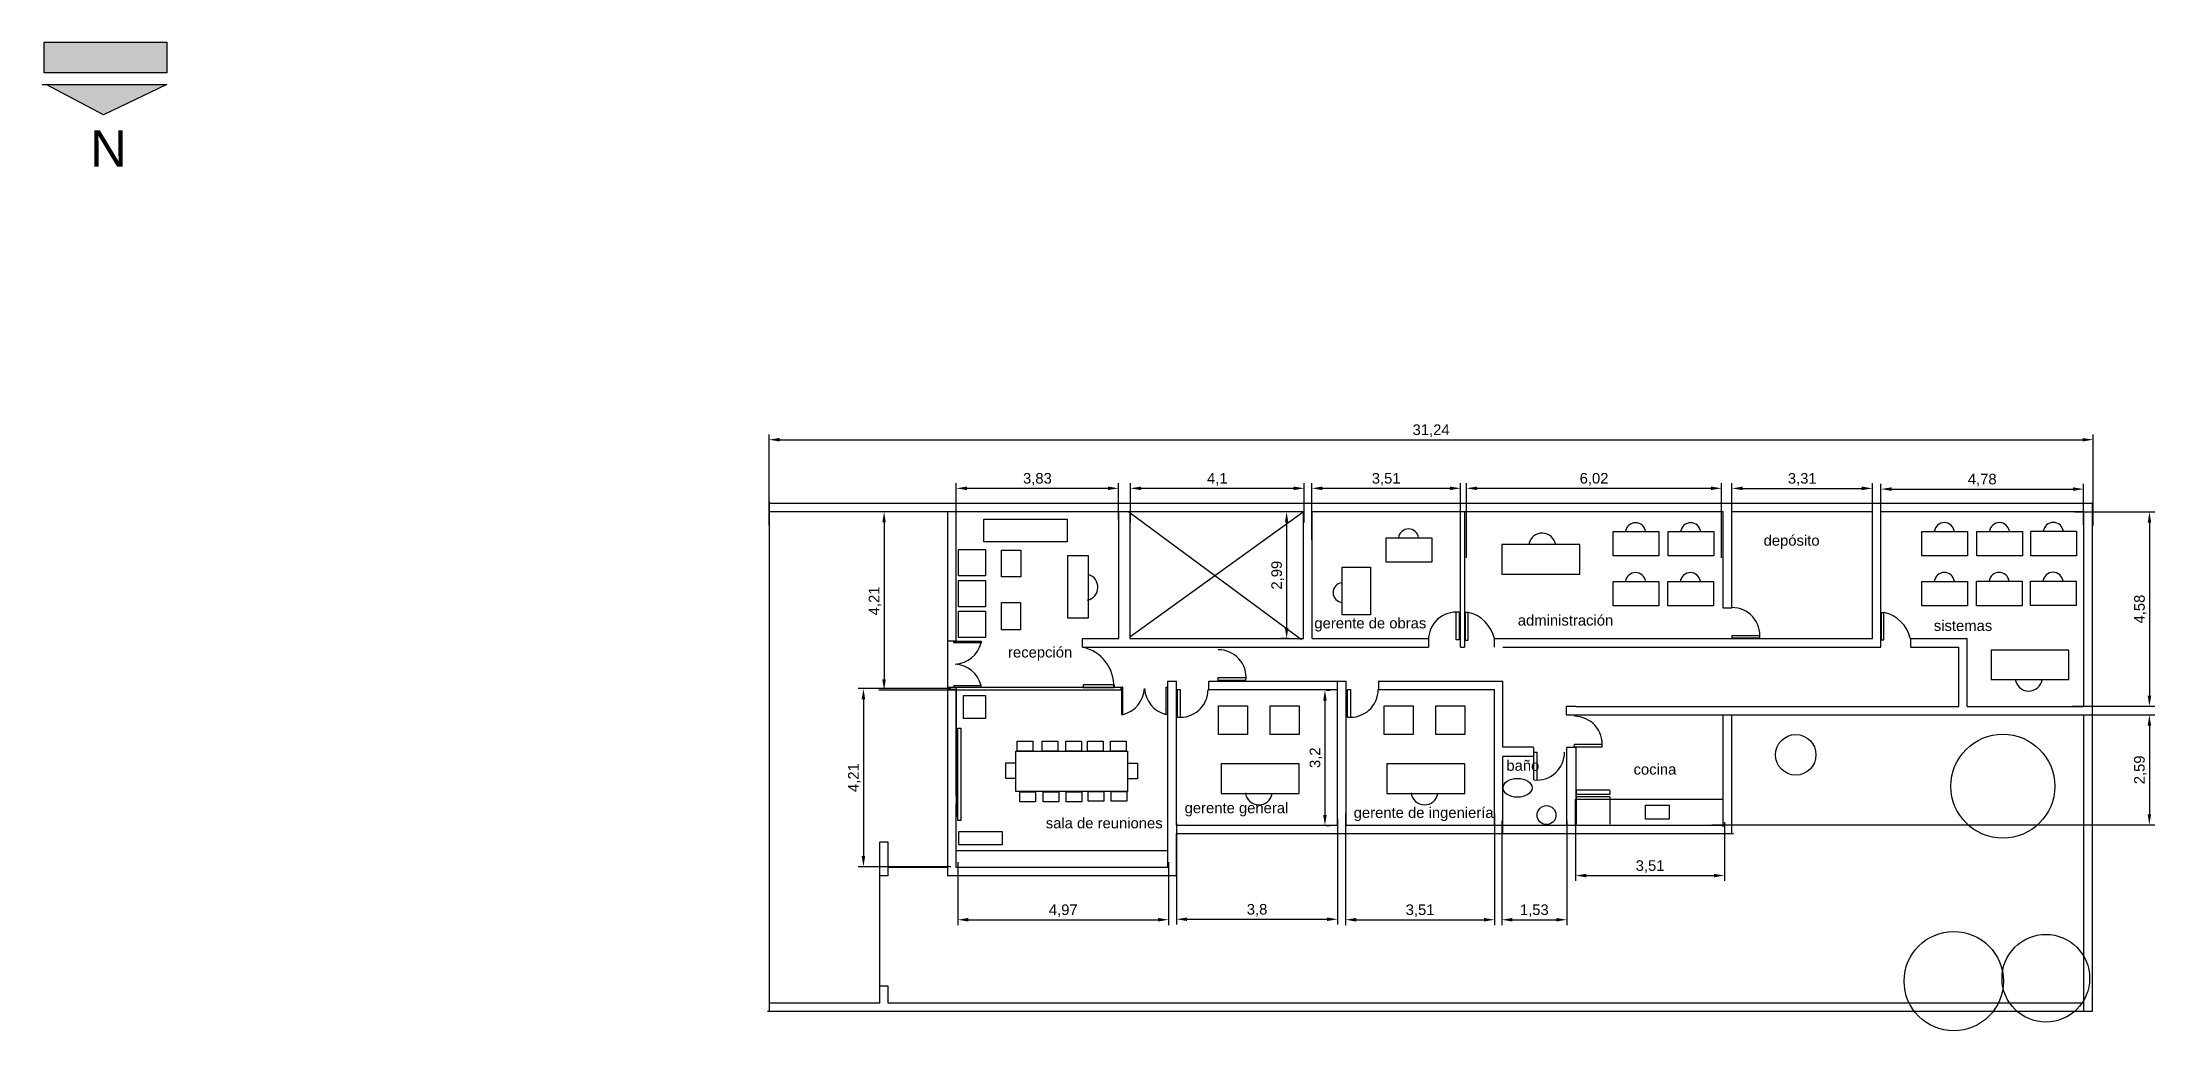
# Model space of a CAD drawing. Header units: millimetres. Extents: x 1505 to 2004, y 1059 to 1293.
import ezdxf

# ---------------------------------------------------------------- set-up
doc = ezdxf.new("R2010")
doc.units = ezdxf.units.MM
doc.styles.get("Standard").update_dxf_attribs({"font": 'arial.ttf'})
doc.dimstyles.new('ISO-25', dxfattribs={"dimtxt": 2.5, "dimasz": 2.5, "dimexe": 1.25, "dimexo": 0.625, "dimtad": 1, "dimlfac": 0.1, "dimtxsty": 'Standard', "dimcen": 2.5, "dimadec": 0, "dimazin": 0, "dimtfac": 1, "dimtmove": 0, "dimatfit": 3, "dimfxl": 1, "dimarcsym": 0})

# ---------------------------------------------------------------- blocks, each defined once
blk = doc.blocks.new('*D463')
at = {"color": 0, "lineweight": -2, "transparency": 16777216}
for p, q in [((1676.91, 1178.66), (1676.91, 1200.14)), ((1679.41, 1198.89), (1986.76, 1198.89)), ((1989.26, 1178.66), (1989.26, 1200.14))]:
    blk.add_line(p, q, dxfattribs=at)
at = {"color": 0, "transparency": 16777216}
for points in [[(1679.41, 1199.3), (1679.41, 1198.47), (1676.91, 1198.89)], [(1986.76, 1199.3), (1986.76, 1198.47), (1989.26, 1198.89)]]:
    blk.add_solid(points, dxfattribs=at)
at = {"layer": 'Defpoints', "color": 0, "transparency": 16777216}
for p in [(1989.26, 1198.89), (1676.91, 1178.03), (1989.26, 1178.03)]:
    blk.add_point(p, dxfattribs=at)
at = {"color": 0, "transparency": 16777216, "insert": (1833.08, 1201.01), "char_height": 2.5, "attachment_point": 5}
blk.add_mtext('31,24', dxfattribs=at)
blk = doc.blocks.new('*D465')
at = {"color": 0, "lineweight": -2, "transparency": 16777216}
for p, q in [((1748.63, 1181.86), (1702.79, 1181.86)), ((1704.04, 1179.36), (1704.04, 1142.31)), ((1748.63, 1139.81), (1702.79, 1139.81))]:
    blk.add_line(p, q, dxfattribs=at)
at = {"color": 0, "transparency": 16777216}
for points in [[(1703.62, 1179.36), (1704.45, 1179.36), (1704.04, 1181.86)], [(1703.62, 1142.31), (1704.45, 1142.31), (1704.04, 1139.81)]]:
    blk.add_solid(points, dxfattribs=at)
at = {"layer": 'Defpoints', "color": 0, "transparency": 16777216}
for p in [(1749.26, 1181.86), (1704.04, 1139.81), (1749.26, 1139.81)]:
    blk.add_point(p, dxfattribs=at)
at = {"color": 0, "transparency": 16777216, "insert": (1701.91, 1160.83), "char_height": 2.5, "attachment_point": 5, "rotation": 90}
blk.add_mtext('4,21', dxfattribs=at)
blk = doc.blocks.new('*D466')
at = {"color": 0, "lineweight": -2, "transparency": 16777216}
for p, q in [((1721.43, 1099.21), (1721.43, 1084.34)), ((1771.17, 1099.21), (1771.17, 1084.34)), ((1723.93, 1085.59), (1768.67, 1085.59))]:
    blk.add_line(p, q, dxfattribs=at)
at = {"color": 0, "transparency": 16777216}
for points in [[(1723.93, 1086.01), (1723.93, 1085.17), (1721.43, 1085.59)], [(1768.67, 1086.01), (1768.67, 1085.17), (1771.17, 1085.59)]]:
    blk.add_solid(points, dxfattribs=at)
at = {"layer": 'Defpoints', "color": 0, "transparency": 16777216}
for p in [(1721.43, 1099.84), (1771.17, 1099.84), (1771.17, 1085.59)]:
    blk.add_point(p, dxfattribs=at)
at = {"color": 0, "transparency": 16777216, "insert": (1746.3, 1087.72), "char_height": 2.5, "attachment_point": 5}
blk.add_mtext('4,97', dxfattribs=at)
blk = doc.blocks.new('*D468')
at = {"color": 0, "lineweight": -2, "transparency": 16777216}
for p, q in [((1812.91, 1110.68), (1812.91, 1084.34)), ((1848.04, 1110.68), (1848.04, 1084.34)), ((1815.41, 1085.59), (1845.54, 1085.59))]:
    blk.add_line(p, q, dxfattribs=at)
at = {"color": 0, "transparency": 16777216}
for points in [[(1815.41, 1086.01), (1815.41, 1085.17), (1812.91, 1085.59)], [(1845.54, 1086.01), (1845.54, 1085.17), (1848.04, 1085.59)]]:
    blk.add_solid(points, dxfattribs=at)
at = {"layer": 'Defpoints', "color": 0, "transparency": 16777216}
for p in [(1812.91, 1111.31), (1848.04, 1111.31), (1848.04, 1085.59)]:
    blk.add_point(p, dxfattribs=at)
at = {"color": 0, "transparency": 16777216, "insert": (1830.48, 1087.72), "char_height": 2.5, "attachment_point": 5}
blk.add_mtext('3,51', dxfattribs=at)
blk = doc.blocks.new('*D471')
at = {"color": 0, "lineweight": -2, "transparency": 16777216}
for p, q in [((1721.08, 1180.05), (1721.08, 1188.67)), ((1723.58, 1187.42), (1756.84, 1187.42)), ((1759.34, 1180.05), (1759.34, 1188.67))]:
    blk.add_line(p, q, dxfattribs=at)
at = {"color": 0, "transparency": 16777216}
for points in [[(1723.58, 1187.83), (1723.58, 1187), (1721.08, 1187.42)], [(1756.84, 1187.83), (1756.84, 1187), (1759.34, 1187.42)]]:
    blk.add_solid(points, dxfattribs=at)
at = {"layer": 'Defpoints', "color": 0, "transparency": 16777216}
for p in [(1759.34, 1187.42), (1721.08, 1179.42), (1759.34, 1179.42)]:
    blk.add_point(p, dxfattribs=at)
at = {"color": 0, "transparency": 16777216, "insert": (1740.21, 1189.55), "char_height": 2.5, "attachment_point": 5}
blk.add_mtext('3,83', dxfattribs=at)
blk = doc.blocks.new('*D472')
at = {"color": 0, "lineweight": -2, "transparency": 16777216}
for p, q in [((1762.13, 1179.35), (1762.13, 1188.67)), ((1764.63, 1187.42), (1800.67, 1187.42)), ((1803.17, 1179.35), (1803.17, 1188.67))]:
    blk.add_line(p, q, dxfattribs=at)
at = {"color": 0, "transparency": 16777216}
for points in [[(1764.63, 1187.83), (1764.63, 1187), (1762.13, 1187.42)], [(1800.67, 1187.83), (1800.67, 1187), (1803.17, 1187.42)]]:
    blk.add_solid(points, dxfattribs=at)
at = {"layer": 'Defpoints', "color": 0, "transparency": 16777216}
for p in [(1803.17, 1187.42), (1762.13, 1178.73), (1803.17, 1178.73)]:
    blk.add_point(p, dxfattribs=at)
at = {"color": 0, "transparency": 16777216, "insert": (1782.65, 1189.55), "char_height": 2.5, "attachment_point": 5}
blk.add_mtext('4,1', dxfattribs=at)
blk = doc.blocks.new('*D473')
at = {"color": 0, "lineweight": -2, "transparency": 16777216}
for p, q in [((1804.91, 1175.18), (1804.91, 1188.67)), ((1807.41, 1187.42), (1837.54, 1187.42)), ((1840.04, 1175.18), (1840.04, 1188.67))]:
    blk.add_line(p, q, dxfattribs=at)
at = {"color": 0, "transparency": 16777216}
for points in [[(1807.41, 1187.83), (1807.41, 1187), (1804.91, 1187.42)], [(1837.54, 1187.83), (1837.54, 1187), (1840.04, 1187.42)]]:
    blk.add_solid(points, dxfattribs=at)
at = {"layer": 'Defpoints', "color": 0, "transparency": 16777216}
for p in [(1840.04, 1187.42), (1804.91, 1174.56), (1840.04, 1174.56)]:
    blk.add_point(p, dxfattribs=at)
at = {"color": 0, "transparency": 16777216, "insert": (1822.48, 1189.55), "char_height": 2.5, "attachment_point": 5}
blk.add_mtext('3,51', dxfattribs=at)
blk = doc.blocks.new('*D474')
at = {"color": 0, "lineweight": -2, "transparency": 16777216}
for p, q in [((1841.43, 1171.01), (1841.43, 1188.67)), ((1843.93, 1187.42), (1899.11, 1187.42)), ((1901.61, 1171.01), (1901.61, 1188.67))]:
    blk.add_line(p, q, dxfattribs=at)
at = {"color": 0, "transparency": 16777216}
for points in [[(1843.93, 1187.83), (1843.93, 1187), (1841.43, 1187.42)], [(1899.11, 1187.83), (1899.11, 1187), (1901.61, 1187.42)]]:
    blk.add_solid(points, dxfattribs=at)
at = {"layer": 'Defpoints', "color": 0, "transparency": 16777216}
for p in [(1901.61, 1187.42), (1841.43, 1170.39), (1901.61, 1170.39)]:
    blk.add_point(p, dxfattribs=at)
at = {"color": 0, "transparency": 16777216, "insert": (1871.52, 1189.55), "char_height": 2.5, "attachment_point": 5}
blk.add_mtext('6,02', dxfattribs=at)
blk = doc.blocks.new('*D475')
at = {"color": 0, "lineweight": -2, "transparency": 16777216}
for p, q in [((1849.78, 1108.94), (1849.78, 1084.34)), ((1865.09, 1108.94), (1865.09, 1084.34)), ((1852.28, 1085.59), (1862.59, 1085.59))]:
    blk.add_line(p, q, dxfattribs=at)
at = {"color": 0, "transparency": 16777216}
for points in [[(1852.28, 1086.01), (1852.28, 1085.17), (1849.78, 1085.59)], [(1862.59, 1086.01), (1862.59, 1085.17), (1865.09, 1085.59)]]:
    blk.add_solid(points, dxfattribs=at)
at = {"layer": 'Defpoints', "color": 0, "transparency": 16777216}
for p in [(1849.78, 1109.57), (1865.09, 1109.57), (1865.09, 1085.59)]:
    blk.add_point(p, dxfattribs=at)
at = {"color": 0, "transparency": 16777216, "insert": (1857.43, 1087.72), "char_height": 2.5, "attachment_point": 5}
blk.add_mtext('1,53', dxfattribs=at)
blk = doc.blocks.new('*D476')
at = {"color": 0, "lineweight": -2, "transparency": 16777216}
for p, q in [((1867.17, 1108.6), (1867.17, 1094.77)), ((1902.3, 1108.6), (1902.3, 1094.77)), ((1869.67, 1096.02), (1899.8, 1096.02))]:
    blk.add_line(p, q, dxfattribs=at)
at = {"color": 0, "transparency": 16777216}
for points in [[(1869.67, 1096.43), (1869.67, 1095.6), (1867.17, 1096.02)], [(1899.8, 1096.43), (1899.8, 1095.6), (1902.3, 1096.02)]]:
    blk.add_solid(points, dxfattribs=at)
at = {"layer": 'Defpoints', "color": 0, "transparency": 16777216}
for p in [(1867.17, 1109.22), (1902.3, 1109.22), (1902.3, 1096.02)]:
    blk.add_point(p, dxfattribs=at)
at = {"color": 0, "transparency": 16777216, "insert": (1884.74, 1098.14), "char_height": 2.5, "attachment_point": 5}
blk.add_mtext('3,51', dxfattribs=at)
blk = doc.blocks.new('*D477')
at = {"color": 0, "lineweight": -2, "transparency": 16777216}
for p, q in [((1719.76, 1140.15), (1697.92, 1140.15)), ((1699.17, 1137.65), (1699.17, 1100.6)), ((1719.76, 1098.1), (1697.92, 1098.1))]:
    blk.add_line(p, q, dxfattribs=at)
at = {"color": 0, "transparency": 16777216}
for points in [[(1698.75, 1137.65), (1699.58, 1137.65), (1699.17, 1140.15)], [(1698.75, 1100.6), (1699.58, 1100.6), (1699.17, 1098.1)]]:
    blk.add_solid(points, dxfattribs=at)
at = {"layer": 'Defpoints', "color": 0, "transparency": 16777216}
for p in [(1720.38, 1140.15), (1699.17, 1098.1), (1720.38, 1098.1)]:
    blk.add_point(p, dxfattribs=at)
at = {"color": 0, "transparency": 16777216, "insert": (1697.04, 1119.13), "char_height": 2.5, "attachment_point": 5, "rotation": 90}
blk.add_mtext('4,21', dxfattribs=at)
blk = doc.blocks.new('*D478')
at = {"color": 0, "lineweight": -2, "transparency": 16777216}
for p, q in [((1808.04, 1137.31), (1808.04, 1110.33)), ((1808.32, 1139.81), (1809.29, 1139.81)), ((1808.32, 1107.83), (1809.29, 1107.83))]:
    blk.add_line(p, q, dxfattribs=at)
at = {"color": 0, "transparency": 16777216}
for points in [[(1807.62, 1137.31), (1808.46, 1137.31), (1808.04, 1139.81)], [(1807.62, 1110.33), (1808.46, 1110.33), (1808.04, 1107.83)]]:
    blk.add_solid(points, dxfattribs=at)
at = {"layer": 'Defpoints', "color": 0, "transparency": 16777216}
for p in [(1807.69, 1139.81), (1807.69, 1107.83), (1808.04, 1107.83)]:
    blk.add_point(p, dxfattribs=at)
at = {"color": 0, "transparency": 16777216, "insert": (1805.91, 1123.82), "char_height": 2.5, "attachment_point": 5, "rotation": 90}
blk.add_mtext('3,2', dxfattribs=at)
blk = doc.blocks.new('*D479')
at = {"color": 0, "lineweight": -2, "transparency": 16777216}
for p, q in [((1799.41, 1181.86), (1797.75, 1181.86)), ((1799, 1179.36), (1799, 1154.47)), ((1799.41, 1151.97), (1797.75, 1151.97))]:
    blk.add_line(p, q, dxfattribs=at)
at = {"color": 0, "transparency": 16777216}
for points in [[(1798.58, 1179.36), (1799.41, 1179.36), (1799, 1181.86)], [(1798.58, 1154.47), (1799.41, 1154.47), (1799, 1151.97)]]:
    blk.add_solid(points, dxfattribs=at)
at = {"layer": 'Defpoints', "color": 0, "transparency": 16777216}
for p in [(1800.04, 1181.86), (1799, 1151.97), (1800.04, 1151.97)]:
    blk.add_point(p, dxfattribs=at)
at = {"color": 0, "transparency": 16777216, "insert": (1796.87, 1166.91), "char_height": 2.5, "attachment_point": 5, "rotation": 90}
blk.add_mtext('2,99', dxfattribs=at)
blk = doc.blocks.new('*D492')
at = {"color": 0, "lineweight": -2, "transparency": 16777216}
for p, q in [((1904.06, 1179.45), (1904.06, 1188.65)), ((1906.56, 1187.4), (1934.69, 1187.4)), ((1937.19, 1178.33), (1937.19, 1188.65))]:
    blk.add_line(p, q, dxfattribs=at)
at = {"color": 0, "transparency": 16777216}
for points in [[(1906.56, 1187.82), (1906.56, 1186.98), (1904.06, 1187.4)], [(1934.69, 1187.82), (1934.69, 1186.98), (1937.19, 1187.4)]]:
    blk.add_solid(points, dxfattribs=at)
at = {"layer": 'Defpoints', "color": 0, "transparency": 16777216}
for p in [(1937.19, 1187.4), (1904.06, 1178.82), (1937.19, 1177.71)]:
    blk.add_point(p, dxfattribs=at)
at = {"color": 0, "transparency": 16777216, "insert": (1920.63, 1189.53), "char_height": 2.5, "attachment_point": 5}
blk.add_mtext('3,31', dxfattribs=at)
blk = doc.blocks.new('*D493')
at = {"color": 0, "lineweight": -2, "transparency": 16777216}
for p, q in [((1939.19, 1179.36), (1939.19, 1188.48)), ((1941.69, 1187.23), (1984.5, 1187.23)), ((1987, 1178.76), (1987, 1188.48))]:
    blk.add_line(p, q, dxfattribs=at)
at = {"color": 0, "transparency": 16777216}
for points in [[(1941.69, 1187.65), (1941.69, 1186.81), (1939.19, 1187.23)], [(1984.5, 1187.65), (1984.5, 1186.81), (1987, 1187.23)]]:
    blk.add_solid(points, dxfattribs=at)
at = {"layer": 'Defpoints', "color": 0, "transparency": 16777216}
for p in [(1987, 1187.23), (1939.19, 1178.74), (1987, 1178.14)]:
    blk.add_point(p, dxfattribs=at)
at = {"color": 0, "transparency": 16777216, "insert": (1963.09, 1189.36), "char_height": 2.5, "attachment_point": 5}
blk.add_mtext('4,78', dxfattribs=at)
blk = doc.blocks.new('*D494')
at = {"color": 0, "lineweight": -2, "transparency": 16777216}
for p, q in [((1984.84, 1181.83), (2003.79, 1181.83)), ((2002.54, 1179.33), (2002.54, 1138.49)), ((1984.29, 1135.99), (2003.79, 1135.99))]:
    blk.add_line(p, q, dxfattribs=at)
at = {"color": 0, "transparency": 16777216}
for points in [[(2002.12, 1179.33), (2002.96, 1179.33), (2002.54, 1181.83)], [(2002.12, 1138.49), (2002.96, 1138.49), (2002.54, 1135.99)]]:
    blk.add_solid(points, dxfattribs=at)
at = {"layer": 'Defpoints', "color": 0, "transparency": 16777216}
for p in [(1984.22, 1181.83), (1983.67, 1135.99), (2002.54, 1135.99)]:
    blk.add_point(p, dxfattribs=at)
at = {"color": 0, "transparency": 16777216, "insert": (2000.41, 1158.91), "char_height": 2.5, "attachment_point": 5, "rotation": 90}
blk.add_mtext('4,58', dxfattribs=at)
blk = doc.blocks.new('*D495')
at = {"color": 0, "lineweight": -2, "transparency": 16777216}
for p, q in [((1899.58, 1133.93), (2003.77, 1133.93)), ((2002.52, 1131.43), (2002.52, 1110.49)), ((1899.31, 1107.99), (2003.77, 1107.99))]:
    blk.add_line(p, q, dxfattribs=at)
at = {"color": 0, "transparency": 16777216}
for points in [[(2002.11, 1131.43), (2002.94, 1131.43), (2002.52, 1133.93)], [(2002.11, 1110.49), (2002.94, 1110.49), (2002.52, 1107.99)]]:
    blk.add_solid(points, dxfattribs=at)
at = {"layer": 'Defpoints', "color": 0, "transparency": 16777216}
for p in [(1898.95, 1133.93), (1898.69, 1107.99), (2002.52, 1107.99)]:
    blk.add_point(p, dxfattribs=at)
at = {"color": 0, "transparency": 16777216, "insert": (2000.4, 1120.96), "char_height": 2.5, "attachment_point": 5, "rotation": 90}
blk.add_mtext('2,59', dxfattribs=at)
blk = doc.blocks.new('*D496')
at = {"color": 0, "lineweight": -2, "transparency": 16777216}
for p, q in [((1773.03, 1108.41), (1773.03, 1084.45)), ((1811.02, 1109.46), (1811.02, 1084.45)), ((1775.53, 1085.7), (1808.52, 1085.7))]:
    blk.add_line(p, q, dxfattribs=at)
at = {"color": 0, "transparency": 16777216}
for points in [[(1775.53, 1086.12), (1775.53, 1085.28), (1773.03, 1085.7)], [(1808.52, 1086.12), (1808.52, 1085.28), (1811.02, 1085.7)]]:
    blk.add_solid(points, dxfattribs=at)
at = {"layer": 'Defpoints', "color": 0, "transparency": 16777216}
for p in [(1773.03, 1109.04), (1811.02, 1110.09), (1811.02, 1085.7)]:
    blk.add_point(p, dxfattribs=at)
at = {"color": 0, "transparency": 16777216, "insert": (1792.03, 1087.83), "char_height": 2.5, "attachment_point": 5}
blk.add_mtext('3,8', dxfattribs=at)

msp = doc.modelspace()

# ---------------------------------------------------------------- hatches: boundary and pattern name
h = msp.add_hatch(color=7)
h.paths.add_polyline_path([(1505.902, 1292.707), (1505.902, 1285.479), (1534.839, 1285.479), (1534.839, 1292.707)])
h.paths.add_polyline_path([(1506.354, 1282.768), (1519.918, 1275.54), (1534.839, 1282.768)])

# ---------------------------------------------------------------- linework, layer by layer
for p, q in [((1505.45, 1282.768), (1534.839, 1282.768)), ((1519.918, 1275.54), (1506.354, 1282.768)), ((1534.839, 1282.768), (1519.918, 1275.54)), ((1676.905, 1184.29), (1676.905, 1064.042)), ((1676.905, 1183.933), (1989.009, 1183.933)), ((1676.905, 1181.933), (1718.009, 1181.933)), ((1676.905, 1181.933), (1719.009, 1181.933)), ((1719.009, 1181.933), (1719.009, 1095.933)), ((1721.009, 1181.933), (1771.009, 1181.933)), ((1721.009, 1181.933), (1770.009, 1181.933)), ((1721.009, 1151.397), (1721.009, 1181.933)), ((1759.436, 1151.933), (1759.436, 1181.997)), ((1761.993, 1181.997), (1761.993, 1151.933)), ((1768.812, 1181.933), (1803.009, 1181.933)), ((1773.009, 1181.933), (1803.009, 1181.933)), ((1803.009, 1151.933), (1803.009, 1181.933)), ((1805.009, 1151.933), (1805.009, 1181.933)), ((1805.009, 1181.933), (1833.009, 1181.933)), ((1805.009, 1181.933), (1834.009, 1181.933)), ((1834.009, 1181.933), (1885.009, 1181.933)), ((1835.009, 1181.933), (1848.009, 1181.933)), ((1840.009, 1149.933), (1840.009, 1181.933)), ((1841.009, 1149.933), (1841.009, 1181.933)), ((1882.666, 1181.933), (1902.009, 1181.933)), ((1902.009, 1159.106), (1902.009, 1181.933)), ((1902.009, 1159.106), (1902.009, 1181.933)), ((1904.009, 1181.933), (1937.185, 1181.933)), ((1904.009, 1159.106), (1904.009, 1181.933)), ((1937.185, 1151.951), (1937.185, 1181.933)), ((1937.185, 1151.945), (1937.185, 1181.926)), ((1939.185, 1149.933), (1939.185, 1181.933)), ((1939.185, 1181.933), (1987.009, 1181.933)), ((1987.009, 1181.933), (1987.009, 1135.933)), ((1989.009, 1183.933), (1989.009, 1063.933)), ((1841.147, 1158.164), (1841.902, 1158.164)), ((1904.009, 1159.106), (1902.009, 1159.106)), ((1939.235, 1158.145), (1939.919, 1158.145)), ((1750.848, 1151.933), (1759.436, 1151.933)), ((1750.848, 1149.933), (1750.848, 1151.933)), ((1761.993, 1151.933), (1803.009, 1151.933)), ((1805.009, 1151.933), (1832.434, 1151.933)), ((1832.434, 1151.875), (1832.434, 1149.923)), ((1848.009, 1149.933), (1848.009, 1151.951)), ((1848.009, 1151.933), (1848.009, 1151.933)), ((1946.152, 1151.951), (1946.152, 1149.933)), ((1959.571, 1135.933), (1959.571, 1151.951)), ((1750.848, 1149.933), (1811.009, 1149.933)), ((1811.009, 1149.933), (1832.484, 1149.933)), ((1840.009, 1149.933), (1840.993, 1149.933)), ((1850.009, 1149.933), (1939.185, 1149.933)), ((1946.152, 1149.933), (1957.571, 1149.933)), ((1957.571, 1135.933), (1957.571, 1149.933)), ((1957.571, 1135.933), (1957.571, 1149.933)), ((1771.009, 1141.933), (1773.009, 1141.933)), ((1771.009, 1103.933), (1771.009, 1141.933)), ((1773.009, 1107.933), (1773.009, 1141.933)), ((1780.682, 1139.793), (1780.682, 1141.918)), ((1780.684, 1141.933), (1811.009, 1141.933)), ((1811.009, 1107.933), (1811.009, 1141.933)), ((1811.009, 1141.933), (1813.009, 1141.933)), ((1813.009, 1107.933), (1813.009, 1141.933)), ((1820.643, 1141.957), (1820.643, 1139.922)), ((1820.643, 1141.933), (1850.009, 1141.933)), ((1850.009, 1133.933), (1850.009, 1141.933)), ((1759.855, 1140.424), (1719.009, 1140.424)), ((1719.009, 1139.933), (1721.009, 1139.933)), ((1721.009, 1140.412), (1721.009, 1109.876)), ((1721.009, 1114.933), (1721.009, 1139.933)), ((1759.855, 1139.801), (1721.043, 1139.801)), ((1758.283, 1141.066), (1751.005, 1141.066)), ((1751.005, 1141.066), (1751.005, 1140.424)), ((1751.005, 1140.41), (1758.283, 1140.41)), ((1758.283, 1141.066), (1758.283, 1140.41)), ((1759.855, 1140.47), (1759.855, 1139.733)), ((1780.684, 1139.933), (1811.009, 1139.933)), ((1813.009, 1107.933), (1813.009, 1139.933)), ((1813.009, 1107.933), (1813.009, 1139.933)), ((1820.643, 1139.933), (1848.009, 1139.933)), ((1848.009, 1107.933), (1848.009, 1139.933)), ((1773.009, 1113.933), (1773.009, 1132.502)), ((1850.009, 1126.304), (1850.009, 1133.933)), ((1864.974, 1135.934), (1864.974, 1133.933)), ((1867.201, 1135.934), (1864.974, 1135.934)), ((1864.974, 1133.933), (1902.009, 1133.933)), ((1867.195, 1135.933), (1957.571, 1135.933)), ((1902.009, 1107.544), (1902.009, 1133.933)), ((1904.009, 1105.933), (1904.009, 1133.933)), ((1904.009, 1133.933), (1987.009, 1133.933)), ((1959.571, 1135.933), (1987.009, 1135.933)), ((1987.009, 1133.933), (1987.009, 1063.933)), ((1857.268, 1126.304), (1850.009, 1126.304)), ((1857.268, 1126.25), (1857.268, 1124.058)), ((1865.105, 1126.301), (1867.118, 1126.301)), ((1865.105, 1107.949), (1865.105, 1126.301)), ((1850.009, 1105.933), (1850.009, 1124.117)), ((1857.319, 1124.117), (1850.009, 1124.117)), ((1721.009, 1097.933), (1721.009, 1112.933)), ((1867.123, 1108.017), (1867.123, 1114.017)), ((1867.123, 1114.017), (1902.02, 1114.017)), ((1867.282, 1116.134), (1867.282, 1115.134)), ((1875.282, 1116.134), (1867.282, 1116.134)), ((1875.282, 1115.134), (1867.282, 1115.134)), ((1875.282, 1114.634), (1867.282, 1114.634)), ((1867.282, 1114.634), (1867.282, 1108.134)), ((1875.29, 1115.119), (1875.29, 1116.124)), ((1875.29, 1108.12), (1875.29, 1114.633)), ((1773.009, 1107.933), (1811.009, 1107.933)), ((1813.009, 1107.933), (1902.046, 1107.933)), ((1705.009, 1103.933), (1703.009, 1103.933)), ((1703.009, 1069.933), (1703.009, 1103.933)), ((1705.009, 1095.933), (1705.009, 1103.933)), ((1720.96, 1101.935), (1770.983, 1101.935)), ((1771.009, 1097.933), (1771.009, 1103.933)), ((1773.009, 1105.933), (1904.38, 1105.933)), ((1773.009, 1104.043), (1773.009, 1105.933)), ((1773.009, 1095.933), (1773.009, 1103.933)), ((1719.009, 1097.933), (1705.009, 1097.933)), ((1771.009, 1097.933), (1721.009, 1097.933)), ((1705.009, 1095.933), (1703.009, 1095.933)), ((1773.009, 1095.933), (1719.009, 1095.933)), ((1703.009, 1065.933), (1703.009, 1069.933)), ((1705.009, 1069.933), (1703.009, 1069.933)), ((1705.009, 1065.933), (1705.009, 1069.933)), ((1989.009, 1063.933), (1676.557, 1063.933)), ((1703.009, 1065.933), (1676.905, 1065.933)), ((1987.009, 1065.933), (1705.009, 1065.933)), ((1984.009, 1063.933), (1984.009, 1063.933))]:
    msp.add_line(p, q)
at = {"color": 255, "linetype": 'Continuous'}
for p, q in [((1761.78, 1181.904), (1802.501, 1151.764)), ((1761.993, 1152.38), (1802.869, 1181.904)), ((1719.009, 1151.397), (1721.009, 1151.397)), ((1848.009, 1151.951), (1902.009, 1151.951)), ((1902.009, 1151.951), (1937.185, 1151.951)), ((1946.152, 1151.951), (1959.571, 1151.951)), ((1719.009, 1140.412), (1721.009, 1140.412)), ((1867.195, 1126.304), (1867.195, 1107.933))]:
    msp.add_line(p, q, dxfattribs=at)
for points in [[(1505.902, 1292.707), (1534.839, 1292.707), (1534.839, 1285.479), (1505.902, 1285.479)], [(1727.606, 1180.155), (1747.248, 1180.155), (1747.248, 1174.81), (1727.606, 1174.81)], [(1876.002, 1177.203), (1886.766, 1177.203), (1886.766, 1171.442), (1876.002, 1171.442)], [(1888.99, 1177.203), (1899.753, 1177.203), (1899.753, 1171.442), (1888.99, 1171.442)], [(1948.837, 1177.222), (1959.6, 1177.222), (1959.6, 1171.461), (1948.837, 1171.461)], [(1961.825, 1177.222), (1972.588, 1177.222), (1972.588, 1171.461), (1961.825, 1171.461)], [(1974.548, 1177.266), (1985.311, 1177.266), (1985.311, 1171.505), (1974.548, 1171.505)], [(1721.618, 1172.975), (1727.926, 1172.975), (1727.926, 1166.753), (1721.618, 1166.753)], [(1731.719, 1172.835), (1736.27, 1172.835), (1736.27, 1166.533), (1731.719, 1166.533)], [(1747.397, 1171.575), (1752.219, 1171.575), (1752.219, 1156.785), (1747.397, 1156.785)], [(1822.453, 1175.753), (1833.216, 1175.753), (1833.216, 1169.992), (1822.453, 1169.992)], [(1812.139, 1168.817), (1818.802, 1168.817), (1818.802, 1157.552), (1812.139, 1157.552)], [(1721.618, 1165.636), (1727.926, 1165.636), (1727.926, 1159.414), (1721.618, 1159.414)], [(1876.002, 1165.443), (1886.766, 1165.443), (1886.766, 1159.682), (1876.002, 1159.682)], [(1888.912, 1165.447), (1899.675, 1165.447), (1899.675, 1159.686), (1888.912, 1159.686)], [(1948.837, 1165.462), (1959.6, 1165.462), (1959.6, 1159.701), (1948.837, 1159.701)], [(1961.746, 1165.466), (1972.51, 1165.466), (1972.51, 1159.705), (1961.746, 1159.705)], [(1974.469, 1165.51), (1985.233, 1165.51), (1985.233, 1159.749), (1974.469, 1159.749)], [(1721.618, 1158.456), (1727.926, 1158.456), (1727.926, 1152.234), (1721.618, 1152.234)], [(1731.719, 1160.472), (1736.19, 1160.472), (1736.19, 1154.01), (1731.719, 1154.01)], [(1722.758, 1138.521), (1727.945, 1138.521), (1727.945, 1133.084), (1722.758, 1133.084)], [(1782.916, 1136.074), (1789.776, 1136.074), (1789.776, 1129.346), (1782.916, 1129.346)], [(1795.113, 1136.074), (1801.973, 1136.074), (1801.973, 1129.346), (1795.113, 1129.346)], [(1821.991, 1136.074), (1828.852, 1136.074), (1828.852, 1129.346), (1821.991, 1129.346)], [(1834.188, 1136.074), (1841.049, 1136.074), (1841.049, 1129.346), (1834.188, 1129.346)], [(1721.398, 1130.79), (1722.163, 1130.79), (1722.163, 1109.044), (1721.398, 1109.044)], [(1735.139, 1125.339), (1761.43, 1125.339), (1761.43, 1115.86), (1735.139, 1115.86)], [(1721.653, 1106.41), (1731.856, 1106.41), (1731.856, 1103.267), (1721.653, 1103.267)]]:
    msp.add_lwpolyline(points, close=True)
for points in [[(1868.178, 1174.128), (1849.804, 1174.128), (1849.804, 1167.181), (1868.178, 1167.181)], [(1720.463, 1151.33), (1726.933, 1151.33), (1726.933, 1150.984), (1720.463, 1150.984)], [(1965.177, 1142.276), (1983.552, 1142.276), (1983.552, 1149.223), (1965.177, 1149.223)], [(1720.463, 1140.479), (1726.933, 1140.479), (1726.933, 1140.825), (1720.463, 1140.825)], [(1760.047, 1140.52), (1760.047, 1134.05), (1760.393, 1134.05), (1760.393, 1140.52)], [(1770.898, 1140.52), (1770.898, 1134.05), (1770.552, 1134.05), (1770.552, 1140.52)], [(1735.46, 1125.381), (1735.46, 1127.706), (1739.149, 1127.706), (1739.149, 1125.381)], [(1741.334, 1125.381), (1741.334, 1127.706), (1745.023, 1127.706), (1745.023, 1125.381)], [(1746.935, 1125.381), (1746.935, 1127.706), (1750.624, 1127.706), (1750.624, 1125.381)], [(1752.012, 1125.395), (1752.012, 1127.719), (1755.7, 1127.719), (1755.7, 1125.395)], [(1757.476, 1125.395), (1757.476, 1127.719), (1761.165, 1127.719), (1761.165, 1125.395)], [(1732.747, 1122.634), (1735.072, 1122.634), (1735.072, 1118.946), (1732.747, 1118.946)], [(1761.507, 1122.528), (1763.831, 1122.528), (1763.831, 1118.839), (1761.507, 1118.839)], [(1783.573, 1115.423), (1801.947, 1115.423), (1801.947, 1122.37), (1783.573, 1122.37)], [(1822.649, 1115.423), (1841.023, 1115.423), (1841.023, 1122.37), (1822.649, 1122.37)], [(1736.075, 1113.444), (1736.075, 1115.768), (1739.764, 1115.768), (1739.764, 1113.444)], [(1741.54, 1113.444), (1741.54, 1115.768), (1745.228, 1115.768), (1745.228, 1113.444)], [(1747.004, 1113.444), (1747.004, 1115.768), (1750.693, 1115.768), (1750.693, 1113.444)], [(1752.171, 1113.55), (1752.171, 1115.875), (1755.86, 1115.875), (1755.86, 1113.55)], [(1757.636, 1113.55), (1757.636, 1115.875), (1761.324, 1115.875), (1761.324, 1113.55)], [(1883.658, 1112.595), (1889.264, 1112.595), (1889.264, 1109.316), (1883.658, 1109.316)]]:
    msp.add_lwpolyline(points, close=True, dxfattribs=at)
for points in [[(1839.704, 1158.152), (1839.704, 1151.625), (1839.021, 1151.625), (1839.021, 1158.188)], [(1841.146, 1158.128), (1841.146, 1151.601), (1841.83, 1151.601), (1841.83, 1158.164)], [(1939.235, 1158.145), (1939.235, 1151.623), (1939.919, 1151.623), (1939.919, 1158.145)], [(1910.594, 1152.031), (1904.067, 1152.031), (1904.067, 1152.715), (1910.63, 1152.715)], [(1789.412, 1142.078), (1782.885, 1142.078), (1782.885, 1142.761), (1789.447, 1142.761)], [(1773.22, 1133.406), (1773.22, 1139.933), (1773.903, 1139.933), (1773.903, 1133.37)], [(1813.347, 1133.406), (1813.347, 1139.933), (1814.03, 1139.933), (1814.03, 1133.37)], [(1873.42, 1126.352), (1866.893, 1126.352), (1866.893, 1127.036), (1873.456, 1127.036)], [(1857.323, 1118.586), (1857.323, 1125.113), (1858.006, 1125.113), (1858.006, 1118.551)]]:
    msp.add_lwpolyline(points, dxfattribs=at)
for centre, radius in [((1919.097, 1124.512), 4.781), ((1967.951, 1117.103), 12.276), ((1860.309, 1110.292), 2.233)]:
    msp.add_circle(centre, radius)
for centre, radius in [((1956.372, 1071.097), 11.716), ((1978.098, 1071.787), 10.337)]:
    msp.add_circle(centre, radius, dxfattribs=at)
for centre, radius, start, end in [((1827.77, 1175.455), 2.389, 7.1735, 172.8265), ((1859.297, 1173.621), 3.214, 7.52621, 170.18421), ((1881.32, 1176.905), 2.389, 7.1735, 172.8265), ((1894.308, 1176.905), 2.389, 7.1735, 172.8265), ((1954.154, 1176.924), 2.389, 7.1735, 172.8265), ((1967.142, 1176.924), 2.389, 7.1735, 172.8265), ((1979.865, 1176.968), 2.389, 7.1735, 172.8265), ((1751.319, 1164.057), 3.152, 283.41506, 72.89292), ((1881.32, 1165.145), 2.389, 7.1735, 172.8265), ((1894.23, 1165.149), 2.389, 7.1735, 172.8265), ((1954.154, 1165.164), 2.389, 7.1735, 172.8265), ((1967.064, 1165.168), 2.389, 7.1735, 172.8265), ((1979.787, 1165.212), 2.389, 7.1735, 172.8265), ((1812.27, 1162.806), 2.314, 96.44223, 266.74285), ((1839.978, 1150.06), 8.269, 13.21987, 76.90044), ((1938.067, 1150.083), 8.269, 13.21987, 76.90044), ((1748.865, 1140.765), 9.373, 357.82989, 77.34981), ((1974.059, 1142.784), 3.214, 187.52621, 350.18421), ((1792.454, 1115.931), 3.214, 187.52621, 350.18421), ((1831.53, 1115.931), 3.214, 187.52621, 350.18421)]:
    msp.add_arc(centre, radius, start, end)
for centre, radius, start, end in [((1839.021, 1151.625), 6.563, 84.02081, 180), ((1904.067, 1152.715), 6.563, 354.02081, 90), ((1720.443, 1152.596), 6.701, 273.13749, 345.57155), ((1782.885, 1142.761), 6.563, 354.02081, 90), ((1720.443, 1139.213), 6.701, 14.42845, 86.86251), ((1758.781, 1140.54), 6.701, 284.42845, 356.86251), ((1772.164, 1140.54), 6.701, 183.13749, 255.57155), ((1773.903, 1139.933), 6.563, 264.02081, 0), ((1814.03, 1139.933), 6.563, 264.02081, 0), ((1866.893, 1127.036), 6.563, 354.02081, 90), ((1858.006, 1125.113), 6.563, 264.02081, 0)]:
    msp.add_arc(centre, radius, start, end, dxfattribs=at)
msp.add_ellipse((1853.474, 1116.727), major_axis=(3.417, 0), ratio=0.6538464)

# ---------------------------------------------------------------- texts
msp.add_text('N', height=8.583).set_placement((1516.754, 1263.343))
at = {"char_height": 2.5, "attachment_point": 1}
for s, width, insert in [('depósito', 17.90837, (1911.517, 1176.373)), ('\\Pgerente de obras', 35.71634, (1805.544, 1161.024)), ('\\Padministración', 43.56461, (1853.531, 1161.696)), ('sistemas', 17.90837, (1951.671, 1156.259)), ('\\Precepción', 0.65246, (1733.282, 1154.152)), ('\\Pbaño', 35.71634, (1850.84, 1127.418)), ('\\P\\pi12.953;cocina', 35.71634, (1867.882, 1126.521)), ('\\Pgerente general', 32.17096, (1774.936, 1117.405)), ('\\Pgerente de ingeniería', 35.71634, (1814.821, 1116.298)), ('\\Psala de reuniones', 32.17096, (1742.179, 1113.824))]:
    msp.add_mtext_dynamic_manual_height_columns(s, width=width, gutter_width=12.5, heights=[0], dxfattribs=dict(at, insert=insert))

# ---------------------------------------------------------------- dimensions: what is measured, and where the dimension line sits
for base, p1, p2, picture, middle in [((1989.264, 1198.887), (1676.905, 1178.034), (1989.264, 1178.034), '*D463', (1833.085, 1201.014)), ((1759.343, 1187.418), (1721.081, 1179.425), (1759.343, 1179.425), '*D471', (1740.212, 1189.545)), ((1803.17, 1187.418), (1762.126, 1178.73), (1803.17, 1178.73), '*D472', (1782.648, 1189.545)), ((1840.041, 1187.418), (1804.91, 1174.559), (1840.041, 1174.559), '*D473', (1822.476, 1189.545)), ((1901.609, 1187.418), (1841.433, 1170.389), (1901.609, 1170.389), '*D474', (1871.521, 1189.545)), ((1937.194, 1187.401), (1904.059, 1178.825), (1937.194, 1177.71), '*D492', (1920.626, 1189.529)), ((1986.999, 1187.228), (1939.185, 1178.737), (1986.999, 1178.137), '*D493', (1963.092, 1189.356)), ((1848.042, 1085.59), (1812.91, 1111.307), (1848.042, 1111.307), '*D468', (1830.476, 1087.717)), ((1811.025, 1085.7), (1773.025, 1109.035), (1811.025, 1110.087), '*D496', (1792.025, 1087.828)), ((1865.086, 1085.59), (1849.781, 1109.57), (1865.086, 1109.57), '*D475', (1857.433, 1087.717)), ((1902.304, 1096.016), (1867.173, 1109.222), (1902.304, 1109.222), '*D476', (1884.739, 1098.143)), ((1771.169, 1085.59), (1721.428, 1099.839), (1771.169, 1099.839), '*D466', (1746.299, 1087.717))]:
    dim = msp.add_linear_dim(base=base, p1=p1, p2=p2, dimstyle='ISO-25')
    dim.commit()
    dim.dimension.update_dxf_attribs({"geometry": picture, "text_midpoint": middle})
for base, p1, p2, picture, middle in [((1704.036, 1139.805), (1749.256, 1181.857), (1749.256, 1139.805), '*D465', (1701.909, 1160.831)), ((1798.996, 1151.969), (1800.04, 1181.857), (1800.04, 1151.969), '*D479', (1796.869, 1166.913)), ((2002.54, 1135.995), (1984.217, 1181.83), (1983.666, 1135.995), '*D494', (2000.412, 1158.912)), ((1699.167, 1098.101), (1720.385, 1140.153), (1720.385, 1098.101), '*D477', (1697.039, 1119.127)), ((1808.04, 1107.832), (1807.692, 1139.805), (1807.692, 1107.832), '*D478', (1805.913, 1123.819)), ((2002.524, 1107.995), (1898.953, 1133.928), (1898.688, 1107.995), '*D495', (2000.396, 1120.961))]:
    dim = msp.add_linear_dim(base=base, p1=p1, p2=p2, angle=90, dimstyle='ISO-25')
    dim.commit()
    dim.dimension.update_dxf_attribs({"geometry": picture, "text_midpoint": middle})

doc.saveas('drawing.dxf')
